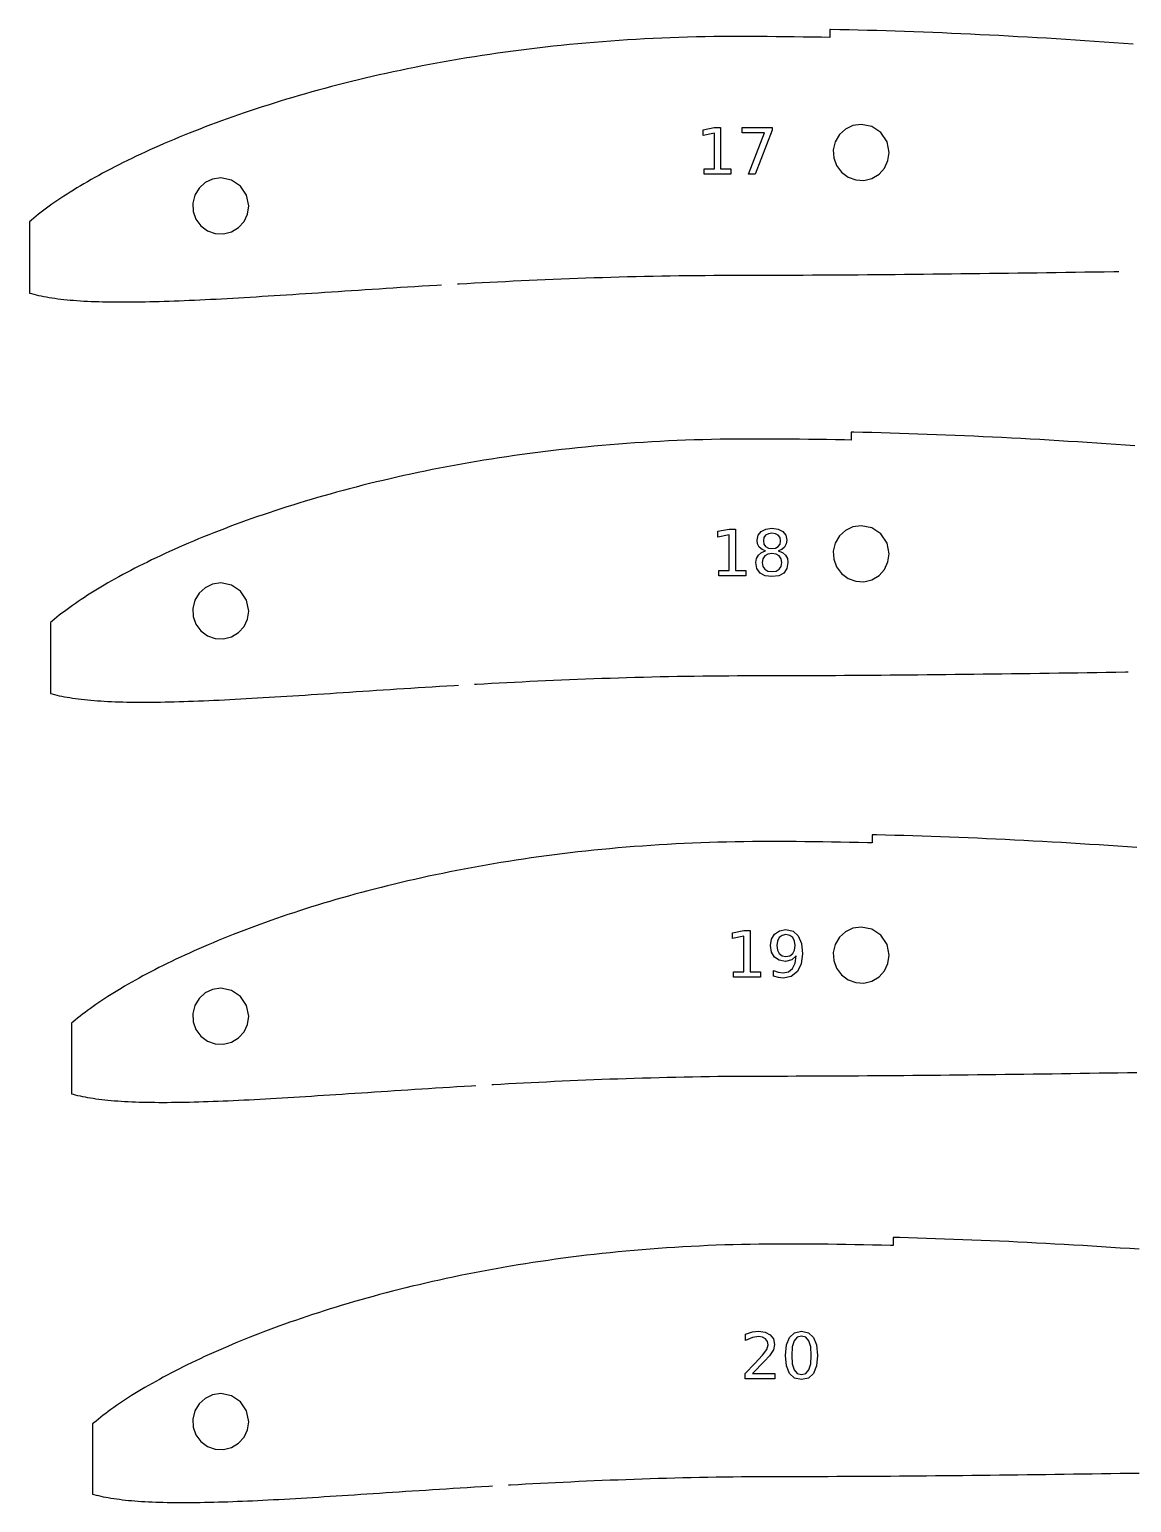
# Model space of a CAD drawing. Extents: x 14 to 532, y 10 to 1018.
# Drawn here: x 56.1 to 193.8, y 30.2 to 214.1 of the extents above; entities that cross this region are included whole.
import ezdxf

# ---------------------------------------------------------------- set-up
doc = ezdxf.new("R2010")
doc.units = 0

msp = doc.modelspace()

# ---------------------------------------------------------------- linework, layer by layer
at = {"layer": 'Layer 1', "color": 7}
for points in [[(193.9741, 212.298), (192.7691, 212.3868), (191.5649, 212.4738), (190.3616, 212.5588), (189.1593, 212.6419), (187.9581, 212.723), (186.7579, 212.8022), (185.559, 212.8794), (184.3613, 212.9546), (183.1649, 213.0277), (181.97, 213.0989), (180.7765, 213.168), (179.5846, 213.2351), (178.3943, 213.3002), (177.2058, 213.3632), (176.019, 213.4241), (174.8341, 213.4829), (173.6511, 213.5396), (172.4701, 213.5942), (171.2911, 213.6467), (170.1143, 213.6971), (168.9398, 213.7454), (167.7675, 213.7915), (166.5976, 213.8354), (165.4301, 213.8772), (164.2651, 213.9169), (163.1027, 213.9543), (161.9429, 213.9896), (160.7859, 214.0227), (159.6317, 214.0536), (158.4803, 214.0824), (157.3318, 214.1089), (156.1864, 214.1332), (156.1053, 214.1348), (156.1053, 213.1348), (155.044, 213.1553), (153.9048, 213.1752), (152.7688, 213.1929), (151.6361, 213.2083), (150.5068, 213.2215), (149.3808, 213.2325), (148.2584, 213.2413), (147.1395, 213.2478), (146.0243, 213.2522), (144.9128, 213.2542), (143.805, 213.2535), (142.7011, 213.2475), (141.6011, 213.2361), (140.505, 213.2193), (139.413, 213.1971), (138.3252, 213.1696), (137.2414, 213.1369), (136.162, 213.0988), (135.0868, 213.0556), (134.0161, 213.0072), (132.9497, 212.9537), (131.8879, 212.8951), (130.8307, 212.8315), (129.7781, 212.7629), (128.7302, 212.6893), (127.687, 212.6109), (126.6487, 212.5276), (125.6154, 212.4395), (124.5869, 212.3466), (123.5635, 212.2491), (122.5452, 212.1469), (121.532, 212.0402), (120.5241, 211.9289), (119.5214, 211.8131), (118.524, 211.6929), (117.5321, 211.5683), (116.5456, 211.4395), (115.5646, 211.3063), (114.5893, 211.169), (113.6195, 211.0275), (112.6555, 210.882), (111.6972, 210.7324), (110.7447, 210.5789), (109.7982, 210.4215), (108.8575, 210.2603), (107.9229, 210.0953), (106.9943, 209.9266), (106.0718, 209.7543), (105.1555, 209.5783), (104.2454, 209.3989), (103.3416, 209.2161), (102.4441, 209.0298), (101.553, 208.8403), (100.6684, 208.6475), (99.7903, 208.4516), (98.9187, 208.2526), (98.0537, 208.0505), (97.1954, 207.8454), (96.3438, 207.6375), (95.499, 207.4267), (94.661, 207.2132), (93.8298, 206.997), (93.0056, 206.7782), (92.1884, 206.5569), (91.3782, 206.3331), (90.575, 206.1069), (89.779, 205.8783), (88.9901, 205.6476), (88.2085, 205.4146), (87.4341, 205.1795), (86.6671, 204.9424), (85.9074, 204.7033), (85.1552, 204.4624), (84.4103, 204.2196), (83.673, 203.9751), (82.9433, 203.7289), (82.2211, 203.4811), (81.5066, 203.2318), (80.7998, 202.981), (80.1006, 202.7289), (79.4093, 202.4754), (78.7258, 202.2207), (78.0501, 201.9649), (77.3823, 201.7079), (76.7224, 201.45), (76.0706, 201.1911), (75.4267, 200.9313), (74.7909, 200.6707), (74.1632, 200.4094), (73.5437, 200.1474), (72.9323, 199.8848), (72.3291, 199.6216), (71.7342, 199.3581), (71.1475, 199.0941), (70.5692, 198.8298), (69.9992, 198.5653), (69.4377, 198.3006), (68.8845, 198.0357), (68.3398, 197.7709), (67.8036, 197.506), (67.276, 197.2412), (66.7569, 196.9766), (66.2464, 196.7121), (65.7445, 196.448), (65.2513, 196.1841), (64.7667, 195.9207), (64.2909, 195.6577), (63.8238, 195.3952), (63.3655, 195.1334), (62.916, 194.8721), (62.4753, 194.6116), (62.0435, 194.3518), (61.6205, 194.0928), (61.2065, 193.8347), (60.8014, 193.5775), (60.4053, 193.3212), (60.0181, 193.066), (59.64, 192.8119), (59.2709, 192.5589), (58.9108, 192.3071), (58.5598, 192.0565), (58.2179, 191.8072), (57.8852, 191.5592), (57.5616, 191.3126), (57.2471, 191.0674), (56.9418, 190.8237), (56.6457, 190.5815), (56.3588, 190.3408), (56.1053, 190.1224), (56.1053, 181.2256), (56.3588, 181.1526), (56.6457, 181.0759), (56.9418, 181.0023), (57.2471, 180.9318), (57.5616, 180.8645), (57.8852, 180.8002), (58.2179, 180.7391), (58.5598, 180.6809), (58.9108, 180.6258), (59.2709, 180.5737), (59.64, 180.5245), (60.0181, 180.4783), (60.4053, 180.435), (60.8014, 180.3946), (61.2065, 180.3571), (61.6205, 180.3223), (62.0435, 180.2904), (62.4753, 180.2612), (62.916, 180.2347), (63.3655, 180.211), (63.8238, 180.1899), (64.2909, 180.1714), (64.7667, 180.1555), (65.2513, 180.1422), (65.7445, 180.1314), (66.2464, 180.1231), (66.7569, 180.1172), (67.276, 180.1137), (67.8036, 180.1126), (68.3398, 180.1139), (68.8845, 180.1174), (69.4377, 180.1232), (69.9992, 180.1311), (70.5692, 180.1413), (71.1475, 180.1535), (71.7342, 180.1679), (72.3291, 180.1843), (72.9323, 180.2026), (73.5437, 180.2229), (74.1632, 180.2452), (74.7909, 180.2692), (75.4267, 180.2951), (76.0706, 180.3228), (76.7224, 180.3521), (77.3823, 180.3831), (78.0501, 180.4158), (78.7258, 180.45), (79.4093, 180.4857), (80.1006, 180.5229), (80.7998, 180.5615), (81.5066, 180.6014), (82.2211, 180.6427), (82.9433, 180.6852), (83.673, 180.729), (84.4103, 180.7739), (85.1552, 180.8199), (85.9074, 180.867), (86.6671, 180.9151), (87.4341, 180.9641), (88.2085, 181.014), (88.9901, 181.0647), (89.779, 181.1162), (90.575, 181.1684), (91.3782, 181.2213), (92.1884, 181.2748), (93.0056, 181.3288), (93.8298, 181.3834), (94.661, 181.4384), (95.499, 181.4937), (96.3438, 181.5494), (97.1954, 181.6054), (98.0537, 181.6615), (98.9187, 181.7178), (99.7903, 181.7742), (100.6684, 181.8307), (101.553, 181.8871), (102.4441, 181.9434), (103.3416, 181.9996), (104.2454, 182.0555), (105.1555, 182.1112), (106.0718, 182.1666), (106.9943, 182.2217), (107.572, 182.2556)], [(140.37634, 196.71906), (141.66541, 196.71906), (141.66541, 201.16827), (140.26306, 200.88702), (140.26306, 201.60577), (141.65759, 201.88702), (142.44666, 201.88702), (142.44666, 196.71906), (143.73572, 196.71906), (143.73572, 196.05499), (140.37634, 196.05499), (140.37634, 196.71906)], [(145.13025, 201.88702), (148.88025, 201.88702), (148.88025, 201.55109), (146.76306, 196.05499), (145.93884, 196.05499), (147.93103, 201.22296), (145.13025, 201.22296), (145.13025, 201.88702)], [(160, 202.2833), (158.973721, 202.129623), (158.055504, 201.693444), (157.301141, 201.012041), (156.766422, 200.122692), (156.515661, 199.115724), (156.567252, 198.100484), (156.908103, 197.142781), (157.525126, 196.308426), (158.359481, 195.691403), (159.317184, 195.350552), (160.332424, 195.298961), (161.339392, 195.549722), (162.228741, 196.084441), (162.910144, 196.838804), (163.346323, 197.757021), (163.5, 198.7833), (163.233578, 200.122692), (162.474874, 201.258174), (161.339392, 202.016878), (160, 202.2833), (160, 202.2833)], [(80, 195.6047), (78.973721, 195.451023), (78.055504, 195.014844), (77.301141, 194.333441), (76.766422, 193.444092), (76.515661, 192.437124), (76.567252, 191.421884), (76.908103, 190.464181), (77.525126, 189.629826), (78.359481, 189.012803), (79.317184, 188.671952), (80.332424, 188.620361), (81.339392, 188.871122), (82.228741, 189.405841), (82.910144, 190.160204), (83.346323, 191.078421), (83.5, 192.1047), (83.233578, 193.444092), (82.474874, 194.579574), (81.339392, 195.338278), (80, 195.6047), (80, 195.6047)], [(109.5687, 182.3708), (109.7982, 182.3838), (110.7447, 182.4367), (111.6972, 182.4889), (112.6555, 182.5404), (113.6195, 182.5911), (114.5893, 182.6409), (115.5646, 182.6899), (116.5456, 182.7378), (117.5321, 182.7847), (118.524, 182.8306), (119.5214, 182.8752), (120.5241, 182.9187), (121.532, 182.9609), (122.5452, 183.0018), (123.5635, 183.0413), (124.5869, 183.0794), (125.6154, 183.116), (126.6487, 183.151), (127.687, 183.1845), (128.7302, 183.2162), (129.7781, 183.2463), (130.8307, 183.2745), (131.8879, 183.301), (132.9497, 183.3255), (134.0161, 183.3481), (135.0868, 183.3687), (136.162, 183.3873), (137.2414, 183.4038), (138.3252, 183.4181), (139.413, 183.4302), (140.505, 183.4401), (141.6011, 183.4476), (142.7011, 183.4528), (143.805, 183.4556), (144.9128, 183.4562), (146.0243, 183.4569), (147.1395, 183.4584), (148.2584, 183.4607), (149.3808, 183.4636), (150.5068, 183.4673), (151.6361, 183.4716), (152.7688, 183.4766), (153.9048, 183.4823), (155.044, 183.4886), (156.1864, 183.4955), (157.3318, 183.503), (158.4803, 183.5111), (159.6317, 183.5198), (160.7859, 183.5291), (161.9429, 183.5389), (163.1027, 183.5492), (164.2651, 183.56), (165.4301, 183.5713), (166.5976, 183.5831), (167.7675, 183.5954), (168.9398, 183.6081), (170.1143, 183.6212), (171.2911, 183.6348), (172.4701, 183.6487), (173.6511, 183.6631), (174.8341, 183.6778), (176.019, 183.6928), (177.2058, 183.7082), (178.3943, 183.724), (179.5846, 183.74), (180.7765, 183.7563), (181.97, 183.7729), (183.1649, 183.7898), (184.3613, 183.8069), (185.559, 183.8242), (186.7579, 183.8417), (187.9581, 183.8595), (189.1593, 183.8774), (190.3616, 183.8956), (191.5649, 183.9138), (192.1862, 183.9234)], [(194.1984, 162.1528), (193.0045, 162.239), (191.8115, 162.3233), (190.6195, 162.4056), (189.4285, 162.4861), (188.2386, 162.5646), (187.0499, 162.6411), (185.8624, 162.7156), (184.6763, 162.7882), (183.4916, 162.8587), (182.3083, 162.9273), (181.1266, 162.9938), (179.9465, 163.0583), (178.7681, 163.1207), (177.5915, 163.1811), (176.4167, 163.2394), (175.2438, 163.2957), (174.0729, 163.3498), (172.904, 163.4019), (171.7373, 163.4518), (170.5728, 163.4997), (169.4105, 163.5454), (168.2506, 163.589), (167.0931, 163.6304), (165.938, 163.6697), (164.7856, 163.7069), (163.6357, 163.7418), (162.4886, 163.7747), (161.3442, 163.8053), (160.2027, 163.8338), (159.064, 163.8601), (158.7368, 163.867), (158.7368, 162.867), (157.9284, 162.8842), (156.7958, 162.9061), (155.6663, 162.9258), (154.54, 162.9434), (153.417, 162.9587), (152.2973, 162.9718), (151.181, 162.9827), (150.0681, 162.9914), (148.9588, 162.9979), (147.8531, 163.0021), (146.7511, 163.0042), (145.6528, 163.0034), (144.5583, 162.9975), (143.4677, 162.9862), (142.3811, 162.9696), (141.2984, 162.9476), (140.2198, 162.9203), (139.1454, 162.8878), (138.0751, 162.8501), (137.0092, 162.8073), (135.9476, 162.7593), (134.8903, 162.7062), (133.8376, 162.6481), (132.7894, 162.5851), (131.7458, 162.517), (130.7068, 162.4441), (129.6726, 162.3663), (128.6432, 162.2837), (127.6186, 162.1964), (126.599, 162.1044), (125.5843, 162.0077), (124.5747, 161.9064), (123.5702, 161.8005), (122.5709, 161.6902), (121.5767, 161.5754), (120.5879, 161.4562), (119.6045, 161.3327), (118.6264, 161.2049), (117.6538, 161.0729), (116.6868, 160.9368), (115.7253, 160.7965), (114.7695, 160.6522), (113.8194, 160.5039), (112.8751, 160.3517), (111.9366, 160.1957), (111.004, 160.0358), (110.0774, 159.8722), (109.1567, 159.705), (108.2421, 159.5341), (107.3337, 159.3597), (106.4313, 159.1818), (105.5353, 159.0006), (104.6455, 158.8159), (103.762, 158.628), (102.8849, 158.4369), (102.0143, 158.2426), (101.1502, 158.0453), (100.2926, 157.8449), (99.4416, 157.6416), (98.5973, 157.4355), (97.7597, 157.2265), (96.9288, 157.0148), (96.1048, 156.8005), (95.2876, 156.5835), (94.4774, 156.3641), (93.6741, 156.1422), (92.8778, 155.9179), (92.0886, 155.6913), (91.3065, 155.4625), (90.5315, 155.2316), (89.7638, 154.9985), (89.0033, 154.7634), (88.2501, 154.5264), (87.5043, 154.2875), (86.7658, 154.0468), (86.0348, 153.8044), (85.3113, 153.5603), (84.5953, 153.3146), (83.8869, 153.0674), (83.1861, 152.8188), (82.4929, 152.5688), (81.8075, 152.3175), (81.1298, 152.065), (80.4599, 151.8113), (79.7978, 151.5566), (79.1436, 151.3008), (78.4973, 151.0441), (77.859, 150.7866), (77.2286, 150.5282), (76.6063, 150.2691), (75.992, 150.0093), (75.3858, 149.749), (74.7878, 149.4881), (74.198, 149.2268), (73.6163, 148.9651), (73.043, 148.7031), (72.4779, 148.4408), (71.9211, 148.1784), (71.3727, 147.9158), (70.8327, 147.6532), (70.3011, 147.3906), (69.7779, 147.128), (69.2632, 146.8656), (68.7571, 146.6035), (68.2595, 146.3416), (67.7705, 146.08), (67.2901, 145.8188), (66.8183, 145.5581), (66.3552, 145.2979), (65.9008, 145.0382), (65.4552, 144.7792), (65.0183, 144.5209), (64.5901, 144.2633), (64.1708, 144.0065), (63.7603, 143.7506), (63.3587, 143.4956), (62.9659, 143.2416), (62.5821, 142.9885), (62.2072, 142.7366), (61.8412, 142.4858), (61.4842, 142.2361), (61.1362, 141.9876), (60.7973, 141.7405), (60.4674, 141.4946), (60.1465, 141.2501), (59.8347, 141.007), (59.532, 140.7654), (59.2385, 140.5252), (58.9541, 140.2866), (58.7368, 140.0995), (58.7368, 131.248), (58.9541, 131.1855), (59.2385, 131.1094), (59.532, 131.0364), (59.8347, 130.9666), (60.1465, 130.8998), (60.4674, 130.8361), (60.7973, 130.7755), (61.1362, 130.7178), (61.4842, 130.6632), (61.8412, 130.6115), (62.2072, 130.5628), (62.5821, 130.517), (62.9659, 130.4741), (63.3587, 130.434), (63.7603, 130.3967), (64.1708, 130.3623), (64.5901, 130.3306), (65.0183, 130.3017), (65.4552, 130.2755), (65.9008, 130.2519), (66.3552, 130.231), (66.8183, 130.2127), (67.2901, 130.1969), (67.7705, 130.1837), (68.2595, 130.173), (68.7571, 130.1648), (69.2632, 130.1589), (69.7779, 130.1555), (70.3011, 130.1544), (70.8327, 130.1556), (71.3727, 130.1591), (71.9211, 130.1648), (72.4779, 130.1728), (73.043, 130.1828), (73.6163, 130.195), (74.198, 130.2092), (74.7878, 130.2254), (75.3858, 130.2436), (75.992, 130.2638), (76.6063, 130.2858), (77.2286, 130.3097), (77.859, 130.3353), (78.4973, 130.3627), (79.1436, 130.3918), (79.7978, 130.4226), (80.4599, 130.4549), (81.1298, 130.4888), (81.8075, 130.5243), (82.4929, 130.5611), (83.1861, 130.5994), (83.8869, 130.639), (84.5953, 130.6799), (85.3113, 130.7221), (86.0348, 130.7655), (86.7658, 130.81), (87.5043, 130.8557), (88.2501, 130.9023), (89.0033, 130.95), (89.7638, 130.9986), (90.5315, 131.048), (91.3065, 131.0983), (92.0886, 131.1494), (92.8778, 131.2011), (93.6741, 131.2536), (94.4774, 131.3066), (95.2876, 131.3602), (96.1048, 131.4143), (96.9288, 131.4688), (97.7597, 131.5237), (98.5973, 131.5789), (99.4416, 131.6344), (100.2926, 131.69), (101.1502, 131.7459), (102.0143, 131.8018), (102.8849, 131.8577), (103.762, 131.9137), (104.6455, 131.9695), (105.5353, 132.0252), (106.4313, 132.0807), (107.3337, 132.1359), (108.2421, 132.1909), (109.1567, 132.2454), (109.6862, 132.2765)], [(142.21834, 146.60107), (143.5074, 146.60107), (143.5074, 151.05029), (142.10506, 150.76904), (142.10506, 151.48779), (143.49959, 151.76904), (144.28865, 151.76904), (144.28865, 146.60107), (145.57771, 146.60107), (145.57771, 145.93701), (142.21834, 145.93701), (142.21834, 146.60107)], [(148.0699, 149.04248), (147.617752, 149.223145), (147.27693, 149.51514), (147.065993, 149.900878), (146.99568, 150.36279), (147.119705, 150.988768), (147.49178, 151.46826), (148.083575, 151.772948), (148.85896, 151.87451), (149.636308, 151.772948), (150.22615, 151.46826), (150.598218, 150.988768), (150.72224, 150.36279), (150.650953, 149.900878), (150.43709, 149.51514), (150.100175, 149.223145), (149.65193, 149.04248), (150.158765, 148.846193), (150.53865, 148.52295), (150.778883, 148.093263), (150.85896, 147.57764), (150.729078, 146.828615), (150.33943, 146.27686), (149.711503, 145.937013), (148.85896, 145.82373), (148.005448, 145.937013), (147.37459, 146.27686), (146.987868, 146.828615), (146.85896, 147.57764), (146.93904, 148.093263), (147.17928, 148.52295), (147.56209, 148.846193), (148.0699, 149.04248), (148.0699, 149.04248)], [(147.78084, 150.28857), (147.851153, 149.885253), (148.06209, 149.58154), (148.403883, 149.391115), (148.85896, 149.32764), (149.311113, 149.391115), (149.65193, 149.58154), (149.868725, 149.885253), (149.94099, 150.28857), (149.868725, 150.691895), (149.65193, 150.99561), (149.311113, 151.186035), (148.85896, 151.24951), (148.403883, 151.186035), (148.06209, 150.99561), (147.851153, 150.691895), (147.78084, 150.28857), (147.78084, 150.28857)], [(160, 152.1804), (158.973721, 152.026723), (158.055504, 151.590544), (157.301141, 150.909141), (156.766422, 150.019792), (156.515661, 149.012824), (156.567252, 147.997584), (156.908103, 147.039881), (157.525126, 146.205526), (158.359481, 145.588503), (159.317184, 145.247652), (160.332424, 145.196061), (161.339392, 145.446822), (162.228741, 145.981541), (162.910144, 146.735904), (163.346323, 147.654121), (163.5, 148.6804), (163.233578, 150.019792), (162.474874, 151.155274), (161.339392, 151.913978), (160, 152.1804), (160, 152.1804)], [(148.85896, 148.70654), (148.35603, 148.631345), (147.97224, 148.40576), (147.732008, 148.04834), (147.65193, 147.57764), (147.732008, 147.106932), (147.97224, 146.74951), (148.35603, 146.523925), (148.85896, 146.44873), (149.36189, 146.523925), (149.74568, 146.74951), (149.988845, 147.108888), (150.0699, 147.57764), (149.988845, 148.04834), (149.74568, 148.40576), (149.363845, 148.631345), (148.85896, 148.70654), (148.85896, 148.70654)], [(80, 145.0334), (78.973721, 144.879723), (78.055504, 144.443544), (77.301141, 143.762141), (76.766422, 142.872792), (76.515661, 141.865824), (76.567252, 140.850584), (76.908103, 139.892881), (77.525126, 139.058526), (78.359481, 138.441503), (79.317184, 138.100652), (80.332424, 138.049061), (81.339392, 138.299822), (82.228741, 138.834541), (82.910144, 139.588904), (83.346323, 140.507121), (83.5, 141.5334), (83.233578, 142.872792), (82.474874, 144.008274), (81.339392, 144.766978), (80, 145.0334), (80, 145.0334)], [(111.6829, 132.3917), (111.9366, 132.4062), (112.8751, 132.4586), (113.8194, 132.5104), (114.7695, 132.5614), (115.7253, 132.6117), (116.6868, 132.6611), (117.6538, 132.7096), (118.6264, 132.7571), (119.6045, 132.8037), (120.5879, 132.8491), (121.5767, 132.8934), (122.5709, 132.9365), (123.5702, 132.9784), (124.5747, 133.0189), (125.5843, 133.0581), (126.599, 133.0958), (127.6186, 133.1321), (128.6432, 133.1668), (129.6726, 133.2), (130.7068, 133.2315), (131.7458, 133.2612), (132.7894, 133.2893), (133.8376, 133.3155), (134.8903, 133.3398), (135.9476, 133.3622), (137.0092, 133.3827), (138.0751, 133.4011), (139.1454, 133.4174), (140.2198, 133.4316), (141.2984, 133.4436), (142.3811, 133.4534), (143.4677, 133.4609), (144.5583, 133.466), (145.6528, 133.4688), (146.7511, 133.4694), (147.8531, 133.4701), (148.9588, 133.4716), (150.0681, 133.4738), (151.181, 133.4768), (152.2973, 133.4804), (153.417, 133.4847), (154.54, 133.4896), (155.6663, 133.4952), (156.7958, 133.5015), (157.9284, 133.5083), (159.064, 133.5158), (160.2027, 133.5239), (161.3442, 133.5325), (162.4886, 133.5416), (163.6357, 133.5513), (164.7856, 133.5616), (165.938, 133.5723), (167.0931, 133.5835), (168.2506, 133.5952), (169.4105, 133.6074), (170.5728, 133.62), (171.7373, 133.633), (172.904, 133.6465), (174.0729, 133.6603), (175.2438, 133.6745), (176.4167, 133.6891), (177.5915, 133.704), (178.7681, 133.7193), (179.9465, 133.7349), (181.1266, 133.7508), (182.3083, 133.7669), (183.4916, 133.7834), (184.6763, 133.8001), (185.8624, 133.8171), (187.0499, 133.8342), (188.2386, 133.8516), (189.4285, 133.8693), (190.6195, 133.887), (191.8115, 133.905), (193.0045, 133.9231), (193.3656, 133.9287)], [(194.4441, 112.0041), (193.2614, 112.0877), (192.0797, 112.1694), (190.8989, 112.2491), (189.7193, 112.3269), (188.5409, 112.4028), (187.3636, 112.4767), (186.1877, 112.5486), (185.0132, 112.6186), (183.8401, 112.6865), (182.6686, 112.7525), (181.4987, 112.8164), (180.3305, 112.8783), (179.164, 112.9382), (177.9993, 112.996), (176.8365, 113.0517), (175.6757, 113.1054), (174.5169, 113.157), (173.3602, 113.2066), (172.2057, 113.254), (171.0535, 113.2993), (169.9036, 113.3425), (168.7561, 113.3836), (167.611, 113.4226), (166.4685, 113.4594), (165.3285, 113.4941), (164.1913, 113.5266), (163.0568, 113.557), (161.9251, 113.5852), (161.3684, 113.5981), (161.3684, 112.5981), (160.7962, 112.6113), (159.6704, 112.6352), (158.5476, 112.6569), (157.4278, 112.6765), (156.3112, 112.6938), (155.1979, 112.709), (154.0878, 112.722), (152.9812, 112.7328), (151.8779, 112.7415), (150.7782, 112.7479), (149.682, 112.7521), (148.5895, 112.7542), (147.5006, 112.7534), (146.4156, 112.7475), (145.3344, 112.7363), (144.2571, 112.7198), (143.1838, 112.698), (142.1145, 112.671), (141.0493, 112.6388), (139.9883, 112.6014), (138.9315, 112.5589), (137.879, 112.5114), (136.8309, 112.4588), (135.7873, 112.4012), (134.7481, 112.3386), (133.7135, 112.2712), (132.6835, 112.1989), (131.6582, 112.1218), (130.6377, 112.0399), (129.6219, 111.9533), (128.6111, 111.8621), (127.6052, 111.7662), (126.6042, 111.6658), (125.6084, 111.5609), (124.6177, 111.4515), (123.6321, 111.3377), (122.6518, 111.2195), (121.6768, 111.0971), (120.7072, 110.9704), (119.743, 110.8395), (118.7843, 110.7046), (117.8312, 110.5655), (116.8836, 110.4225), (115.9417, 110.2755), (115.0055, 110.1246), (114.0751, 109.9699), (113.1506, 109.8114), (112.2319, 109.6492), (111.3192, 109.4834), (110.4125, 109.314), (109.5118, 109.1411), (108.6173, 108.9648), (107.7289, 108.785), (106.8468, 108.602), (105.9709, 108.4157), (105.1014, 108.2262), (104.2383, 108.0336), (103.3816, 107.838), (102.5314, 107.6394), (101.6878, 107.4378), (100.8508, 107.2334), (100.0204, 107.0263), (99.1967, 106.8164), (98.3797, 106.6039), (97.5696, 106.3889), (96.7663, 106.1713), (95.97, 105.9513), (95.1806, 105.729), (94.3981, 105.5043), (93.6228, 105.2775), (92.8545, 105.0485), (92.0934, 104.8175), (91.3395, 104.5844), (90.5928, 104.3494), (89.8534, 104.1126), (89.1213, 103.874), (88.3966, 103.6336), (87.6793, 103.3917), (86.9695, 103.1481), (86.2672, 102.903), (85.5724, 102.6566), (84.8852, 102.4087), (84.2057, 102.1596), (83.5339, 101.9093), (82.8697, 101.6578), (82.2134, 101.4052), (81.5648, 101.1517), (80.9241, 100.8972), (80.2912, 100.6419), (79.6663, 100.3857), (79.0493, 100.1289), (78.4404, 99.8713), (77.8394, 99.6132), (77.2465, 99.3546), (76.6618, 99.0955), (76.0852, 98.8361), (75.5167, 98.5763), (74.9565, 98.3163), (74.4045, 98.0561), (73.8609, 97.7958), (73.3255, 97.5355), (72.7985, 97.2751), (72.2798, 97.0149), (71.7696, 96.7547), (71.2678, 96.4948), (70.7745, 96.2352), (70.2897, 95.9758), (69.8134, 95.7169), (69.3457, 95.4584), (68.8866, 95.2005), (68.4362, 94.9431), (67.9943, 94.6863), (67.5612, 94.4302), (67.1368, 94.1748), (66.721, 93.9203), (66.3141, 93.6665), (65.9159, 93.4137), (65.5266, 93.1619), (65.146, 92.9111), (64.7743, 92.6613), (64.4115, 92.4126), (64.0576, 92.1651), (63.7127, 91.9188), (63.3766, 91.6737), (63.0495, 91.43), (62.7314, 91.1876), (62.4224, 90.9466), (62.1223, 90.707), (61.8313, 90.469), (61.5493, 90.2324), (61.3684, 90.0766), (61.3684, 81.2704), (61.5493, 81.2184), (61.8313, 81.1429), (62.1223, 81.0706), (62.4224, 81.0013), (62.7314, 80.9352), (63.0495, 80.872), (63.3766, 80.8119), (63.7127, 80.7548), (64.0576, 80.7006), (64.4115, 80.6494), (64.7743, 80.601), (65.146, 80.5556), (65.5266, 80.5131), (65.9159, 80.4733), (66.3141, 80.4364), (66.721, 80.4023), (67.1368, 80.3709), (67.5612, 80.3422), (67.9943, 80.3162), (68.4362, 80.2928), (68.8866, 80.2721), (69.3457, 80.2539), (69.8134, 80.2383), (70.2897, 80.2252), (70.7745, 80.2146), (71.2678, 80.2064), (71.7696, 80.2007), (72.2798, 80.1973), (72.7985, 80.1962), (73.3255, 80.1974), (73.8609, 80.2009), (74.4045, 80.2065), (74.9565, 80.2144), (75.5167, 80.2243), (76.0852, 80.2364), (76.6618, 80.2505), (77.2465, 80.2666), (77.8394, 80.2846), (78.4404, 80.3046), (79.0493, 80.3264), (79.6663, 80.3501), (80.2912, 80.3755), (80.9241, 80.4027), (81.5648, 80.4316), (82.2134, 80.462), (82.8697, 80.4941), (83.5339, 80.5277), (84.2057, 80.5628), (84.8852, 80.5994), (85.5724, 80.6373), (86.2672, 80.6766), (86.9695, 80.7172), (87.6793, 80.759), (88.3966, 80.802), (89.1213, 80.8462), (89.8534, 80.8914), (90.5928, 80.9376), (91.3395, 80.9849), (92.0934, 81.0331), (92.8545, 81.0821), (93.6228, 81.1319), (94.3981, 81.1826), (95.1806, 81.2339), (95.97, 81.2859), (96.7663, 81.3385), (97.5696, 81.3916), (98.3797, 81.4452), (99.1967, 81.4992), (100.0204, 81.5537), (100.8508, 81.6084), (101.6878, 81.6634), (102.5314, 81.7186), (103.3816, 81.7739), (104.2383, 81.8294), (105.1014, 81.8848), (105.9709, 81.9403), (106.8468, 81.9956), (107.7289, 82.0508), (108.6173, 82.1059), (109.5118, 82.1606), (110.4125, 82.2151), (111.3192, 82.2691), (111.8521, 82.3005)], [(144.06035, 96.48206), (145.34941, 96.48206), (145.34941, 100.93127), (143.94707, 100.65002), (143.94707, 101.36877), (145.3416, 101.65002), (146.13066, 101.65002), (146.13066, 96.48206), (147.41972, 96.48206), (147.41972, 95.81799), (144.06035, 95.81799), (144.06035, 96.48206)], [(149.03691, 95.93909), (149.03691, 96.65784), (149.63847, 96.44299), (150.23613, 96.36879), (150.924608, 96.49965), (151.42754, 96.89223), (151.752732, 97.55532), (151.90019, 98.48989), (151.32597, 97.97426), (150.55644, 97.79458), (149.77226, 97.926415), (149.16972, 98.32192), (148.788862, 98.94985), (148.66191, 99.77114), (148.794722, 100.58071), (149.19316, 101.21254), (149.8123, 101.619768), (150.60722, 101.75551), (151.498822, 101.561175), (152.15019, 100.97817), (152.55156, 100.02895), (152.68535, 98.72817), (152.521287, 97.487933), (152.0291, 96.52504), (151.263472, 95.909808), (150.27129, 95.70473), (149.66972, 95.76333), (149.03691, 95.93911), (149.03691, 95.93909)], [(160, 102.0758), (158.973721, 101.922123), (158.055504, 101.485944), (157.301141, 100.804541), (156.766422, 99.915192), (156.515661, 98.908224), (156.567252, 97.892984), (156.908103, 96.935281), (157.525126, 96.100926), (158.359481, 95.483903), (159.317184, 95.143052), (160.332424, 95.091461), (161.339392, 95.342222), (162.228741, 95.876941), (162.910144, 96.631304), (163.346323, 97.549521), (163.5, 98.5758), (163.233578, 99.915192), (162.474874, 101.050674), (161.339392, 101.809378), (160, 102.0758), (160, 102.0758)], [(150.60722, 98.41174), (151.082808, 98.50256), (151.44707, 98.77502), (151.681445, 99.20569), (151.75957, 99.77112), (151.681445, 100.333618), (151.44707, 100.76331), (151.082808, 101.038695), (150.60722, 101.13049), (150.130657, 101.038695), (149.76347, 100.76331), (149.532027, 100.333618), (149.45488, 99.77112), (149.532027, 99.20569), (149.76347, 98.77502), (150.130657, 98.50256), (150.60722, 98.41174), (150.60722, 98.41174)], [(80, 94.4431), (78.973721, 94.289423), (78.055504, 93.853244), (77.301141, 93.171841), (76.766422, 92.282492), (76.515661, 91.275524), (76.567252, 90.260284), (76.908103, 89.302581), (77.525126, 88.468226), (78.359481, 87.851203), (79.317184, 87.510352), (80.332424, 87.458761), (81.339392, 87.709522), (82.228741, 88.244241), (82.910144, 88.998604), (83.346323, 89.916821), (83.5, 90.9431), (83.233578, 92.282492), (82.474874, 93.417974), (81.339392, 94.176678), (80, 94.4431), (80, 94.4431)], [(113.8488, 82.4157), (114.0751, 82.4285), (115.0055, 82.4805), (115.9417, 82.5319), (116.8836, 82.5825), (117.8312, 82.6323), (118.7843, 82.6813), (119.743, 82.7293), (120.7072, 82.7765), (121.6768, 82.8226), (122.6518, 82.8676), (123.6321, 82.9116), (124.6177, 82.9543), (125.6084, 82.9958), (126.6042, 83.036), (127.6052, 83.0748), (128.6111, 83.1122), (129.6219, 83.1482), (130.6377, 83.1826), (131.6582, 83.2155), (132.6835, 83.2467), (133.7135, 83.2762), (134.7481, 83.304), (135.7873, 83.33), (136.8309, 83.3541), (137.879, 83.3764), (138.9315, 83.3966), (139.9883, 83.4149), (141.0493, 83.4311), (142.1145, 83.4451), (143.1838, 83.457), (144.2571, 83.4667), (145.3344, 83.4742), (146.4156, 83.4793), (147.5006, 83.482), (148.5895, 83.4826), (149.682, 83.4833), (150.7782, 83.4848), (151.8779, 83.487), (152.9812, 83.4899), (154.0878, 83.4935), (155.1979, 83.4977), (156.3112, 83.5027), (157.4278, 83.5082), (158.5476, 83.5144), (159.6704, 83.5212), (160.7962, 83.5286), (161.9251, 83.5366), (163.0568, 83.5451), (164.1913, 83.5542), (165.3285, 83.5638), (166.4685, 83.574), (167.611, 83.5846), (168.7561, 83.5957), (169.9036, 83.6073), (171.0535, 83.6194), (172.2057, 83.6319), (173.3602, 83.6448), (174.5169, 83.6581), (175.6757, 83.6718), (176.8365, 83.6859), (177.9993, 83.7004), (179.164, 83.7152), (180.3305, 83.7303), (181.4987, 83.7458), (182.6686, 83.7615), (183.8401, 83.7776), (185.0132, 83.7939), (186.1877, 83.8104), (187.3636, 83.8273), (188.5409, 83.8443), (189.7193, 83.8615), (190.8989, 83.879), (192.0797, 83.8966), (193.2614, 83.9144), (194.4441, 83.9324)], [(194.7113, 61.8522), (193.5399, 61.9331), (192.3694, 62.0122), (191.2, 62.0893), (190.0318, 62.1645), (188.8648, 62.2378), (187.6991, 62.3091), (186.5348, 62.3784), (185.372, 62.4458), (184.2106, 62.5112), (183.0509, 62.5745), (181.8928, 62.6359), (180.7365, 62.6952), (179.5819, 62.7525), (178.4292, 62.8078), (177.2785, 62.861), (176.1298, 62.9122), (174.9832, 62.9613), (173.8387, 63.0083), (172.6965, 63.0532), (171.5566, 63.0961), (170.419, 63.1368), (169.2839, 63.1754), (168.1513, 63.2119), (167.0213, 63.2463), (165.894, 63.2786), (164.7693, 63.3087), (164, 63.3279), (164, 62.3279), (163.6475, 62.3367), (162.5285, 62.3625), (161.4124, 62.3862), (160.2993, 62.4077), (159.1893, 62.4271), (158.0824, 62.4443), (156.9788, 62.4594), (155.8784, 62.4723), (154.7813, 62.483), (153.6877, 62.4915), (152.5975, 62.4979), (151.5108, 62.5021), (150.4278, 62.5041), (149.3485, 62.5034), (148.2728, 62.4976), (147.201, 62.4865), (146.1331, 62.4701), (145.0691, 62.4485), (144.0091, 62.4217), (142.9532, 62.3898), (141.9014, 62.3527), (140.8538, 62.3106), (139.8105, 62.2634), (138.7715, 62.2113), (137.7369, 62.1542), (136.7068, 62.0922), (135.6812, 62.0254), (134.6602, 61.9537), (133.6438, 61.8772), (132.6321, 61.7961), (131.6252, 61.7103), (130.6231, 61.6198), (129.626, 61.5248), (128.6338, 61.4252), (127.6466, 61.3212), (126.6645, 61.2128), (125.6875, 61.0999), (124.7157, 60.9828), (123.7492, 60.8615), (122.788, 60.7359), (121.8322, 60.6062), (120.8818, 60.4724), (119.937, 60.3345), (118.9976, 60.1927), (118.0639, 60.047), (117.1359, 59.8974), (116.2136, 59.744), (115.2971, 59.5869), (114.3864, 59.4262), (113.4816, 59.2618), (112.5828, 59.0939), (111.69, 58.9225), (110.8032, 58.7477), (109.9226, 58.5695), (109.0481, 58.3881), (108.1799, 58.2034), (107.3179, 58.0156), (106.4623, 57.8246), (105.6131, 57.6307), (104.7703, 57.4338), (103.934, 57.234), (103.1042, 57.0314), (102.2811, 56.8261), (101.4645, 56.618), (100.6547, 56.4074), (99.8516, 56.1942), (99.0553, 55.9785), (98.2659, 55.7604), (97.4833, 55.54), (96.7077, 55.3174), (95.9391, 55.0925), (95.1775, 54.8655), (94.423, 54.6364), (93.6756, 54.4054), (92.9354, 54.1725), (92.2025, 53.9377), (91.4767, 53.7012), (90.7583, 53.4629), (90.0473, 53.223), (89.3437, 52.9816), (88.6475, 52.7387), (87.9587, 52.4943), (87.2775, 52.2487), (86.6039, 52.0017), (85.9379, 51.7535), (85.2796, 51.5043), (84.6289, 51.2539), (83.986, 51.0025), (83.3508, 50.7503), (82.7235, 50.4971), (82.104, 50.2432), (81.4924, 49.9886), (80.8887, 49.7333), (80.293, 49.4775), (79.7053, 49.2211), (79.1256, 48.9643), (78.554, 48.7071), (77.9905, 48.4496), (77.4352, 48.1918), (76.888, 47.9339), (76.349, 47.6759), (75.8183, 47.4178), (75.2959, 47.1597), (74.7817, 46.9017), (74.2759, 46.6438), (73.7785, 46.3862), (73.2895, 46.1288), (72.8089, 45.8717), (72.3368, 45.615), (71.8732, 45.3588), (71.4181, 45.1031), (70.9715, 44.8479), (70.5335, 44.5934), (70.1041, 44.3395), (69.6834, 44.0863), (69.2713, 43.834), (68.8679, 43.5825), (68.4732, 43.3319), (68.0872, 43.0822), (67.71, 42.8336), (67.3415, 42.586), (66.9819, 42.3394), (66.631, 42.0941), (66.2891, 41.8499), (65.9559, 41.607), (65.6317, 41.3654), (65.3164, 41.1251), (65.01, 40.8862), (64.7125, 40.6487), (64.424, 40.4127), (64.1445, 40.1782), (64, 40.0537), (64, 31.2929), (64.1445, 31.2513), (64.424, 31.1765), (64.7125, 31.1048), (65.01, 31.0361), (65.3164, 30.9705), (65.6317, 30.9079), (65.9559, 30.8483), (66.2891, 30.7917), (66.631, 30.738), (66.9819, 30.6872), (67.3415, 30.6393), (67.71, 30.5943), (68.0872, 30.5521), (68.4732, 30.5127), (68.8679, 30.4761), (69.2713, 30.4423), (69.6834, 30.4111), (70.1041, 30.3827), (70.5335, 30.3569), (70.9715, 30.3338), (71.4181, 30.3132), (71.8732, 30.2952), (72.3368, 30.2797), (72.8089, 30.2668), (73.2895, 30.2562), (73.7785, 30.2481), (74.2759, 30.2424), (74.7817, 30.239), (75.2959, 30.238), (75.8183, 30.2392), (76.349, 30.2426), (76.888, 30.2482), (77.4352, 30.256), (77.9905, 30.2659), (78.554, 30.2778), (79.1256, 30.2918), (79.7053, 30.3077), (80.293, 30.3256), (80.8887, 30.3454), (81.4924, 30.3671), (82.104, 30.3905), (82.7235, 30.4157), (83.3508, 30.4427), (83.986, 30.4713), (84.6289, 30.5015), (85.2796, 30.5333), (85.9379, 30.5666), (86.6039, 30.6014), (87.2775, 30.6377), (87.9587, 30.6753), (88.6475, 30.7142), (89.3437, 30.7544), (90.0473, 30.7959), (90.7583, 30.8385), (91.4767, 30.8823), (92.2025, 30.9271), (92.9354, 30.973), (93.6756, 31.0198), (94.423, 31.0675), (95.1775, 31.1162), (95.9391, 31.1656), (96.7077, 31.2158), (97.4833, 31.2666), (98.2659, 31.3182), (99.0553, 31.3703), (99.8516, 31.423), (100.6547, 31.4761), (101.4645, 31.5297), (102.2811, 31.5836), (103.1042, 31.6379), (103.934, 31.6924), (104.7703, 31.7471), (105.6131, 31.802), (106.4623, 31.8569), (107.3179, 31.9119), (108.1799, 31.9669), (109.0481, 32.0218), (109.9226, 32.0765), (110.8032, 32.131), (111.69, 32.1853), (112.5828, 32.2393), (113.4816, 32.2929), (113.9668, 32.3214)], [(146.44531, 46.36407), (149.19922, 46.36407), (149.19922, 45.70001), (145.49609, 45.70001), (145.49609, 46.36407), (146.71875, 47.61017), (147.69531, 48.62189), (148.22266, 49.34064), (148.375, 49.92267), (148.292968, 50.344542), (148.04687, 50.68048), (147.672853, 50.900207), (147.19922, 50.97345), (146.41406, 50.84454), (145.53516, 50.45392), (145.53516, 51.25079), (146.42578, 51.53986), (147.18359, 51.63756), (147.998045, 51.52428), (148.62891, 51.18444), (149.033205, 50.65514), (149.16797, 49.9735), (149.03125, 49.28991), (148.54297, 48.53209), (147.92187, 47.87584), (146.44531, 46.36412), (146.44531, 46.36407)], [(152.54297, 51.63751), (153.407228, 51.443175), (154.03906, 50.86017), (154.428708, 49.91095), (154.55859, 48.61017), (154.428708, 47.31134), (154.03906, 46.36017), (153.407228, 45.78009), (152.54297, 45.58673), (151.677735, 45.78009), (151.04297, 46.36017), (150.656248, 47.31134), (150.52734, 48.61017), (150.656248, 49.91095), (151.04297, 50.86017), (151.677735, 51.443175), (152.54297, 51.63751), (152.54297, 51.63751)], [(152.54297, 51.01251), (152.008788, 50.86212), (151.625, 50.41095), (151.396483, 49.661925), (151.32031, 48.61017), (151.396483, 47.560365), (151.625, 46.80939), (152.008788, 46.361145), (152.54297, 46.21173), (153.079103, 46.361145), (153.46094, 46.80939), (153.692383, 47.560365), (153.76953, 48.61017), (153.692383, 49.661925), (153.46094, 50.41095), (153.079103, 50.86212), (152.54297, 51.01251), (152.54297, 51.01251)], [(80, 43.8332), (78.973721, 43.679523), (78.055504, 43.243344), (77.301141, 42.561941), (76.766422, 41.672592), (76.515661, 40.665624), (76.567252, 39.650384), (76.908103, 38.692681), (77.525126, 37.858326), (78.359481, 37.241303), (79.317184, 36.900452), (80.332424, 36.848861), (81.339392, 37.099622), (82.228741, 37.634341), (82.910144, 38.388704), (83.346323, 39.306921), (83.5, 40.3332), (83.233578, 41.672592), (82.474874, 42.808074), (81.339392, 43.566778), (80, 43.8332), (80, 43.8332)], [(115.9635, 32.4367), (116.2136, 32.4509), (117.1359, 32.5024), (118.0639, 32.5533), (118.9976, 32.6035), (119.937, 32.6529), (120.8818, 32.7014), (121.8322, 32.7491), (122.788, 32.7958), (123.7492, 32.8415), (124.7157, 32.8862), (125.6875, 32.9297), (126.6645, 32.9721), (127.6466, 33.0132), (128.6338, 33.0531), (129.626, 33.0916), (130.6231, 33.1287), (131.6252, 33.1643), (132.6321, 33.1984), (133.6438, 33.231), (134.6602, 33.2619), (135.6812, 33.2912), (136.7068, 33.3188), (137.7369, 33.3445), (138.7715, 33.3684), (139.8105, 33.3905), (140.8538, 33.4106), (141.9014, 33.4287), (142.9532, 33.4447), (144.0091, 33.4587), (145.0691, 33.4705), (146.1331, 33.4801), (147.201, 33.4874), (148.2728, 33.4925), (149.3485, 33.4952), (150.4278, 33.4958), (151.5108, 33.4965), (152.5975, 33.498), (153.6877, 33.5001), (154.7813, 33.503), (155.8784, 33.5066), (156.9788, 33.5108), (158.0824, 33.5157), (159.1893, 33.5212), (160.2993, 33.5273), (161.4124, 33.5341), (162.5285, 33.5414), (163.6475, 33.5493), (164.7693, 33.5578), (165.894, 33.5668), (167.0213, 33.5763), (168.1513, 33.5864), (169.2839, 33.5969), (170.419, 33.6079), (171.5566, 33.6194), (172.6965, 33.6314), (173.8387, 33.6438), (174.9832, 33.6566), (176.1298, 33.6698), (177.2785, 33.6834), (178.4292, 33.6974), (179.5819, 33.7117), (180.7365, 33.7264), (181.8928, 33.7414), (183.0509, 33.7567), (184.2106, 33.7723), (185.372, 33.7882), (186.5348, 33.8044), (187.6991, 33.8208), (188.8648, 33.8375), (190.0318, 33.8543), (191.2, 33.8714), (192.3694, 33.8887), (193.5399, 33.9062), (194.7113, 33.9239)]]:
    msp.add_lwpolyline(points, dxfattribs=at)

doc.saveas('drawing.dxf')
